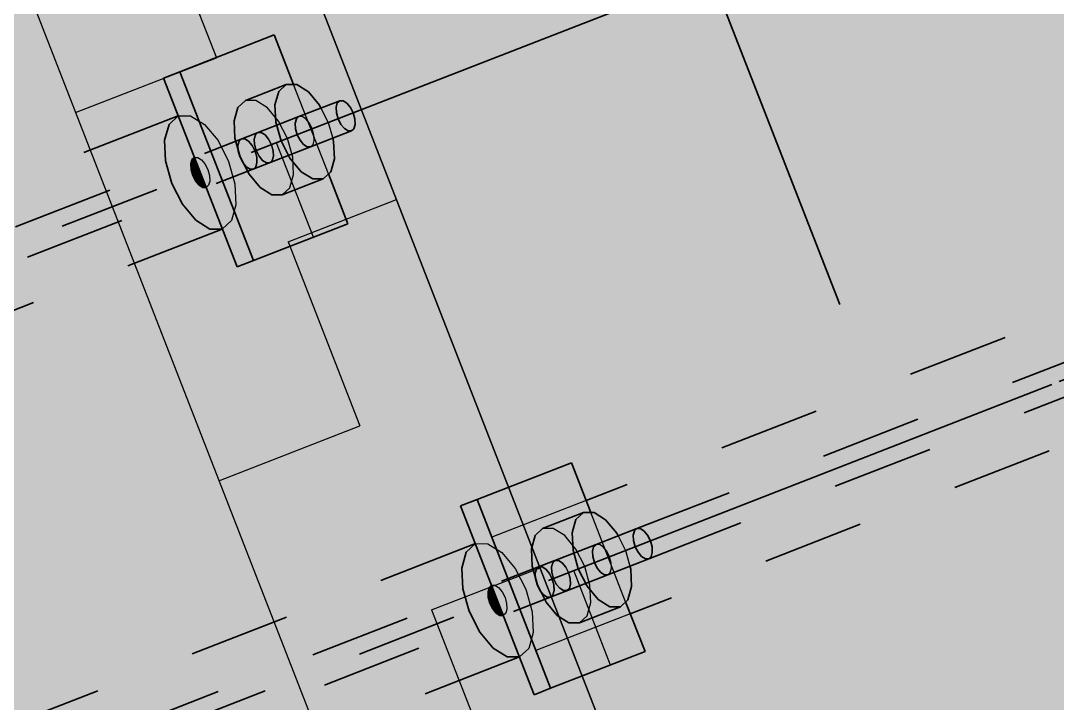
# Model space of a CAD drawing. Header units: metres. Extents: x 2688466 to 2688595, y 1221626 to 1221756.
# Drawn here: x 2688500.785 to 2688501.808, y 1221704.909 to 1221705.583 of the extents above; entities that cross this region are included whole.
import ezdxf

# ---------------------------------------------------------------- set-up
doc = ezdxf.new("R2010")
doc.units = ezdxf.units.M
doc.linetypes.add('AUSGEZOGEN', pattern=[0])
doc.linetypes.add('VERDECKT2_S2', pattern=[0.15, 0.1, -0.05])
for name, color, linetype, lineweight in [('Beton Ansicht', 7, 'AUSGEZOGEN', 35), ('Schnittbeschriftung', 7, 'AUSGEZOGEN', 50), ('Standard', 7, 'AUSGEZOGEN', 13)]:
    doc.layers.add(name, color=color, linetype=linetype, lineweight=lineweight)

msp = doc.modelspace()

# ---------------------------------------------------------------- hatches: boundary and pattern name
at = {"layer": 'Beton Ansicht', "linetype": 'AUSGEZOGEN', "lineweight": 13, "true_color": 0xffc4c4, "transparency": 33554687}
for points in [[(2688501.0145, 1221705.3459), (2688501.1077, 1221705.3822), (2688501.0886, 1221705.4313), (2688501.0833, 1221705.4264), (2688501.0429, 1221705.4107), (2688501.0326, 1221705.4107), (2688501.0212, 1221705.4179), (2688501.0102, 1221705.4311), (2688501.0015, 1221705.4482), (2688500.9963, 1221705.4667), (2688500.9955, 1221705.4838), (2688500.9991, 1221705.4968), (2688501.0067, 1221705.5039), (2688501.047, 1221705.5196), (2688501.0542, 1221705.5195), (2688501.0351, 1221705.5686), (2688500.9419, 1221705.5323)], [(2688500.9984, 1221705.3397), (2688501.0145, 1221705.3459), (2688500.9419, 1221705.5323), (2688500.9258, 1221705.526)], [(2688501.3078, 1221704.9236), (2688501.401, 1221704.9599), (2688501.3818, 1221705.0089), (2688501.3766, 1221705.004), (2688501.3362, 1221704.9883), (2688501.3259, 1221704.9884), (2688501.3144, 1221704.9955), (2688501.3035, 1221705.0087), (2688501.2948, 1221705.0258), (2688501.2896, 1221705.0443), (2688501.2888, 1221705.0614), (2688501.2924, 1221705.0745), (2688501.2999, 1221705.0815), (2688501.3403, 1221705.0972), (2688501.3475, 1221705.0972), (2688501.3284, 1221705.1462), (2688501.2352, 1221705.1099)], [(2688501.2916, 1221704.9173), (2688501.3078, 1221704.9236), (2688501.2352, 1221705.1099), (2688501.219, 1221705.1037)]]:
    msp.add_hatch(color=254, dxfattribs=at).paths.add_polyline_path(points)
at = {"layer": 'Beton Ansicht', "linetype": 'AUSGEZOGEN', "lineweight": 13, "transparency": 33554687}
for points in [[(2688501.0395, 1221705.5126), (2688501.047, 1221705.5196), (2688501.0067, 1221705.5039), (2688500.9991, 1221705.4968)], [(2688501.0797, 1221705.4992), (2688501.0688, 1221705.5123), (2688501.0573, 1221705.5195), (2688501.047, 1221705.5196), (2688501.0395, 1221705.5126), (2688501.0358, 1221705.4995), (2688501.0367, 1221705.4824), (2688501.0419, 1221705.4639), (2688501.0506, 1221705.4468), (2688501.0615, 1221705.4336), (2688501.073, 1221705.4265), (2688501.0833, 1221705.4264), (2688501.0908, 1221705.4334), (2688501.0944, 1221705.4464), (2688501.0936, 1221705.4635), (2688501.0928, 1221705.4666), (2688501.071, 1221705.4581), (2688501.0677, 1221705.4581), (2688501.064, 1221705.4604), (2688501.0605, 1221705.4646), (2688501.0577, 1221705.4701), (2688501.056, 1221705.476), (2688501.0558, 1221705.4815), (2688501.0569, 1221705.4856), (2688501.0593, 1221705.4879), (2688501.0812, 1221705.4964)], [(2688501.0358, 1221705.4995), (2688501.0395, 1221705.5126), (2688500.9991, 1221705.4968), (2688500.9955, 1221705.4838)], [(2688501.0973, 1221705.5014), (2688501.0997, 1221705.5036), (2688501.0593, 1221705.4879), (2688501.0569, 1221705.4856)], [(2688501.1067, 1221705.5013), (2688501.103, 1221705.5036), (2688501.0997, 1221705.5036), (2688501.0973, 1221705.5014), (2688501.0961, 1221705.4972), (2688501.0964, 1221705.4917), (2688501.098, 1221705.4858), (2688501.1008, 1221705.4803), (2688501.1043, 1221705.4761), (2688501.108, 1221705.4738), (2688501.1113, 1221705.4738), (2688501.1137, 1221705.476), (2688501.1149, 1221705.4802), (2688501.1146, 1221705.4857), (2688501.1129, 1221705.4916), (2688501.1102, 1221705.4971)], [(2688501.0367, 1221705.4824), (2688501.0358, 1221705.4995), (2688500.9955, 1221705.4838), (2688500.9963, 1221705.4667)], [(2688501.0961, 1221705.4972), (2688501.0973, 1221705.5014), (2688501.0569, 1221705.4856), (2688501.0558, 1221705.4815)], [(2688501.0964, 1221705.4917), (2688501.0961, 1221705.4972), (2688501.0558, 1221705.4815), (2688501.056, 1221705.476)], [(2688501.098, 1221705.4858), (2688501.0964, 1221705.4917), (2688501.056, 1221705.476), (2688501.0577, 1221705.4701)], [(2688501.1008, 1221705.4803), (2688501.098, 1221705.4858), (2688501.0577, 1221705.4701), (2688501.0605, 1221705.4646)], [(2688501.0419, 1221705.4639), (2688501.0367, 1221705.4824), (2688500.9963, 1221705.4667), (2688501.0015, 1221705.4482)], [(2688501.1043, 1221705.4761), (2688501.1008, 1221705.4803), (2688501.0605, 1221705.4646), (2688501.064, 1221705.4604)], [(2688501.108, 1221705.4738), (2688501.1043, 1221705.4761), (2688501.064, 1221705.4604), (2688501.0677, 1221705.4581)], [(2688501.1113, 1221705.4738), (2688501.108, 1221705.4738), (2688501.0677, 1221705.4581), (2688501.071, 1221705.4581)], [(2688501.0506, 1221705.4468), (2688501.0419, 1221705.4639), (2688501.0015, 1221705.4482), (2688501.0102, 1221705.4311)], [(2688500.9538, 1221705.4455), (2688500.9527, 1221705.4413), (2688500.958, 1221705.4434), (2688500.9567, 1221705.4466)], [(2688500.9527, 1221705.4413), (2688500.953, 1221705.4359), (2688500.9598, 1221705.4385), (2688500.958, 1221705.4434)], [(2688500.9563, 1221705.4477), (2688500.9538, 1221705.4455), (2688500.9567, 1221705.4466)], [(2688501.0615, 1221705.4336), (2688501.0506, 1221705.4468), (2688501.0102, 1221705.4311), (2688501.0212, 1221705.4179)], [(2688500.953, 1221705.4359), (2688500.9546, 1221705.4299), (2688500.9621, 1221705.4328), (2688500.9598, 1221705.4385)], [(2688500.9546, 1221705.4299), (2688500.9574, 1221705.4244), (2688500.9643, 1221705.4271), (2688500.9621, 1221705.4328)], [(2688501.073, 1221705.4265), (2688501.0615, 1221705.4336), (2688501.0212, 1221705.4179), (2688501.0326, 1221705.4107)], [(2688500.9574, 1221705.4244), (2688500.9609, 1221705.4202), (2688500.9662, 1221705.4223), (2688500.9643, 1221705.4271)], [(2688500.9609, 1221705.4202), (2688500.9646, 1221705.4179), (2688500.9674, 1221705.4191), (2688500.9662, 1221705.4223)], [(2688501.0833, 1221705.4264), (2688501.073, 1221705.4265), (2688501.0326, 1221705.4107), (2688501.0429, 1221705.4107)], [(2688500.9646, 1221705.4179), (2688500.9679, 1221705.4179), (2688500.9674, 1221705.4191)], [(2688501.3327, 1221705.0902), (2688501.3403, 1221705.0972), (2688501.2999, 1221705.0815), (2688501.2924, 1221705.0745)], [(2688501.373, 1221705.0768), (2688501.3621, 1221705.09), (2688501.3506, 1221705.0971), (2688501.3403, 1221705.0972), (2688501.3327, 1221705.0902), (2688501.3291, 1221705.0771), (2688501.33, 1221705.0601), (2688501.3351, 1221705.0415), (2688501.3438, 1221705.0244), (2688501.3548, 1221705.0113), (2688501.3663, 1221705.0041), (2688501.3766, 1221705.004), (2688501.3841, 1221705.011), (2688501.3877, 1221705.0241), (2688501.3869, 1221705.0412), (2688501.386, 1221705.0442), (2688501.3642, 1221705.0357), (2688501.3609, 1221705.0357), (2688501.3573, 1221705.038), (2688501.3538, 1221705.0422), (2688501.351, 1221705.0477), (2688501.3493, 1221705.0536), (2688501.349, 1221705.0591), (2688501.3502, 1221705.0633), (2688501.3526, 1221705.0655), (2688501.3744, 1221705.074)], [(2688501.3291, 1221705.0771), (2688501.3327, 1221705.0902), (2688501.2924, 1221705.0745), (2688501.2888, 1221705.0614)], [(2688501.33, 1221705.0601), (2688501.3291, 1221705.0771), (2688501.2888, 1221705.0614), (2688501.2896, 1221705.0443)], [(2688501.3894, 1221705.0748), (2688501.3905, 1221705.079), (2688501.3502, 1221705.0633), (2688501.349, 1221705.0591)], [(2688501.3897, 1221705.0694), (2688501.3894, 1221705.0748), (2688501.349, 1221705.0591), (2688501.3493, 1221705.0536)], [(2688501.3905, 1221705.079), (2688501.393, 1221705.0812), (2688501.3526, 1221705.0655), (2688501.3502, 1221705.0633)], [(2688501.3999, 1221705.0789), (2688501.3963, 1221705.0812), (2688501.393, 1221705.0812), (2688501.3905, 1221705.079), (2688501.3894, 1221705.0748), (2688501.3897, 1221705.0694), (2688501.3913, 1221705.0634), (2688501.3941, 1221705.0579), (2688501.3976, 1221705.0537), (2688501.4013, 1221705.0514), (2688501.4046, 1221705.0514), (2688501.407, 1221705.0537), (2688501.4081, 1221705.0578), (2688501.4079, 1221705.0633), (2688501.4062, 1221705.0692), (2688501.4034, 1221705.0747)], [(2688501.3913, 1221705.0634), (2688501.3897, 1221705.0694), (2688501.3493, 1221705.0536), (2688501.351, 1221705.0477)], [(2688501.3351, 1221705.0415), (2688501.33, 1221705.0601), (2688501.2896, 1221705.0443), (2688501.2948, 1221705.0258)], [(2688501.3941, 1221705.0579), (2688501.3913, 1221705.0634), (2688501.351, 1221705.0477), (2688501.3538, 1221705.0422)], [(2688501.3976, 1221705.0537), (2688501.3941, 1221705.0579), (2688501.3538, 1221705.0422), (2688501.3573, 1221705.038)], [(2688501.4013, 1221705.0514), (2688501.3976, 1221705.0537), (2688501.3573, 1221705.038), (2688501.3609, 1221705.0357)], [(2688501.4046, 1221705.0514), (2688501.4013, 1221705.0514), (2688501.3609, 1221705.0357), (2688501.3642, 1221705.0357)], [(2688501.3438, 1221705.0244), (2688501.3351, 1221705.0415), (2688501.2948, 1221705.0258), (2688501.3035, 1221705.0087)], [(2688501.2471, 1221705.0231), (2688501.246, 1221705.019), (2688501.2512, 1221705.021), (2688501.25, 1221705.0242)], [(2688501.2495, 1221705.0254), (2688501.2471, 1221705.0231), (2688501.25, 1221705.0242)], [(2688501.3548, 1221705.0113), (2688501.3438, 1221705.0244), (2688501.3035, 1221705.0087), (2688501.3144, 1221704.9955)], [(2688501.246, 1221705.019), (2688501.2462, 1221705.0135), (2688501.2531, 1221705.0162), (2688501.2512, 1221705.021)], [(2688501.2462, 1221705.0135), (2688501.2479, 1221705.0076), (2688501.2553, 1221705.0105), (2688501.2531, 1221705.0162)], [(2688501.2479, 1221705.0076), (2688501.2507, 1221705.0021), (2688501.2576, 1221705.0048), (2688501.2553, 1221705.0105)], [(2688501.2507, 1221705.0021), (2688501.2542, 1221704.9979), (2688501.2594, 1221704.9999), (2688501.2576, 1221705.0048)], [(2688501.3663, 1221705.0041), (2688501.3548, 1221705.0113), (2688501.3144, 1221704.9955), (2688501.3259, 1221704.9884)], [(2688501.3766, 1221705.004), (2688501.3663, 1221705.0041), (2688501.3259, 1221704.9884), (2688501.3362, 1221704.9883)], [(2688501.2542, 1221704.9979), (2688501.2578, 1221704.9956), (2688501.2607, 1221704.9967), (2688501.2594, 1221704.9999)], [(2688501.2578, 1221704.9956), (2688501.2611, 1221704.9956), (2688501.2607, 1221704.9967)]]:
    msp.add_hatch(color=5, dxfattribs=at).paths.add_polyline_path(points)
at = {"layer": 'Standard', "linetype": 'AUSGEZOGEN', "lineweight": 13, "transparency": 33554559}
h = msp.add_hatch(color=7, dxfattribs=at)
h.set_gradient(color1=(199, 199, 199), color2=(199, 199, 199), one_color=1)
h.paths.add_polyline_path([(2688498.9716, 1221702.9406), (2688501.4559, 1221703.9081), (2688500.6814, 1221705.8966), (2688502.9031, 1221706.7619), (2688501.5163, 1221710.3384), (2688496.8051, 1221708.5036)], flags=0)
h = msp.add_hatch(color=7, dxfattribs=at)
h.set_gradient(color1=(199, 199, 199), color2=(199, 199, 199), one_color=1)
h.paths.add_polyline_path([(2688501.7019, 1221704.0039), (2688503.9209, 1221704.8681), (2688503.2446, 1221706.6115), (2688501.0233, 1221705.7464)], flags=0)
h = msp.add_hatch(color=7, dxfattribs=at)
h.set_gradient(color1=(140, 255, 140), color2=(140, 255, 140), one_color=1)
h.paths.add_polyline_path([(2688501.4559, 1221703.9081), (2688501.7019, 1221704.0039), (2688501.0233, 1221705.7464), (2688500.6814, 1221705.8966)], flags=0)
at = {"layer": 'Standard', "linetype": 'AUSGEZOGEN', "lineweight": 25, "transparency": 33554687}
h = msp.add_hatch(dxfattribs=at)
h.set_pattern_fill('MUSTER', scale=0.195, angle=291.28, style=0, pattern_type=2)
h.set_pattern_definition([(291.28, (2688528.54895, 1221730.93313), (0.2524751, -0.1109339), [0.195, -0.195]), (21.28, (2688528.54895, 1221730.93313), (0.1109339, 0.2524751), [0.195, -0.195])])
h.paths.add_polyline_path([(2688501.7019, 1221704.0039), (2688501.0233, 1221705.7464), (2688500.6814, 1221705.8966), (2688501.4559, 1221703.9081)], flags=0)

# ---------------------------------------------------------------- linework, layer by layer
at = {"layer": 'Beton Ansicht', "linetype": 'VERDECKT2_S2', "lineweight": 35, "transparency": 33554687}
for p, q in [((2688503.9066, 1221706.0602), (2688501.393, 1221705.0812)), ((2688503.9527, 1221706.061), (2688501.8023, 1221705.2235)), ((2688503.9182, 1221706.0304), (2688501.4046, 1221705.0514)), ((2688501.1055, 1221705.4887), (2688496.8992, 1221703.8505)), ((2688501.0593, 1221705.4879), (2688496.9213, 1221703.8763)), ((2688500.9403, 1221705.4887), (2688500.382, 1221705.2713)), ((2688501.071, 1221705.4581), (2688496.9329, 1221703.8465)), ((2688500.9838, 1221705.3769), (2688500.4255, 1221705.1595)), ((2688501.9425, 1221705.3425), (2688501.3429, 1221705.109)), ((2688501.9861, 1221705.2307), (2688501.3864, 1221704.9971)), ((2688501.3988, 1221705.0663), (2688497.1925, 1221703.4282)), ((2688501.3526, 1221705.0655), (2688497.2146, 1221703.454)), ((2688501.2336, 1221705.0664), (2688500.5634, 1221704.8054)), ((2688501.3642, 1221705.0357), (2688497.2262, 1221703.4241)), ((2688501.2771, 1221704.9546), (2688500.607, 1221704.6936))]:
    msp.add_line(p, q, dxfattribs=at)
at = {"layer": 'Beton Ansicht', "linetype": 'AUSGEZOGEN', "lineweight": 35, "transparency": 33554687}
for p, q in [((2688501.5933, 1221705.3024), (2688501.418, 1221705.7524)), ((2688501.509, 1221705.6458), (2688501.1055, 1221705.4887)), ((2688501.0351, 1221705.5686), (2688500.9419, 1221705.5323)), ((2688501.0542, 1221705.5195), (2688501.0351, 1221705.5686)), ((2688500.9258, 1221705.526), (2688500.9419, 1221705.5323)), ((2688500.9984, 1221705.3397), (2688500.9258, 1221705.526)), ((2688500.9419, 1221705.5323), (2688501.0145, 1221705.3459)), ((2688501.0067, 1221705.5039), (2688501.047, 1221705.5196)), ((2688501.0395, 1221705.5126), (2688501.047, 1221705.5196)), ((2688501.047, 1221705.5196), (2688501.0573, 1221705.5195)), ((2688501.0573, 1221705.5195), (2688501.0688, 1221705.5123)), ((2688501.0067, 1221705.5039), (2688500.9991, 1221705.4968)), ((2688501.0358, 1221705.4995), (2688501.0395, 1221705.5126)), ((2688501.0997, 1221705.5036), (2688501.0593, 1221705.4879)), ((2688501.0688, 1221705.5123), (2688501.0797, 1221705.4992)), ((2688501.0973, 1221705.5014), (2688501.0997, 1221705.5036)), ((2688501.0997, 1221705.5036), (2688501.103, 1221705.5036)), ((2688501.103, 1221705.5036), (2688501.1067, 1221705.5013)), ((2688500.9991, 1221705.4968), (2688500.9955, 1221705.4838)), ((2688501.0367, 1221705.4824), (2688501.0358, 1221705.4995)), ((2688501.0797, 1221705.4992), (2688501.0812, 1221705.4964)), ((2688501.0961, 1221705.4972), (2688501.0973, 1221705.5014)), ((2688501.0964, 1221705.4917), (2688501.0961, 1221705.4972)), ((2688501.1067, 1221705.5013), (2688501.1102, 1221705.4971)), ((2688501.1102, 1221705.4971), (2688501.1129, 1221705.4916)), ((2688500.9313, 1221705.4803), (2688500.9403, 1221705.4887)), ((2688500.9955, 1221705.4838), (2688500.9963, 1221705.4667)), ((2688501.0569, 1221705.4856), (2688501.0558, 1221705.4815)), ((2688501.0593, 1221705.4879), (2688501.0569, 1221705.4856)), ((2688501.098, 1221705.4858), (2688501.0964, 1221705.4917)), ((2688501.1008, 1221705.4803), (2688501.098, 1221705.4858)), ((2688501.1129, 1221705.4916), (2688501.1146, 1221705.4857)), ((2688501.1146, 1221705.4857), (2688501.1149, 1221705.4802)), ((2688500.9269, 1221705.4647), (2688500.9313, 1221705.4803)), ((2688501.0419, 1221705.4639), (2688501.0367, 1221705.4824)), ((2688501.0558, 1221705.4815), (2688501.056, 1221705.476)), ((2688501.056, 1221705.476), (2688501.0577, 1221705.4701)), ((2688501.1113, 1221705.4738), (2688501.071, 1221705.4581)), ((2688501.1043, 1221705.4761), (2688501.1008, 1221705.4803)), ((2688501.108, 1221705.4738), (2688501.1043, 1221705.4761)), ((2688501.1113, 1221705.4738), (2688501.108, 1221705.4738)), ((2688501.1137, 1221705.476), (2688501.1113, 1221705.4738)), ((2688501.1149, 1221705.4802), (2688501.1137, 1221705.476)), ((2688500.9279, 1221705.4442), (2688500.9269, 1221705.4647)), ((2688500.9963, 1221705.4667), (2688501.0015, 1221705.4482)), ((2688501.0506, 1221705.4468), (2688501.0419, 1221705.4639)), ((2688501.0577, 1221705.4701), (2688501.0605, 1221705.4646)), ((2688501.0605, 1221705.4646), (2688501.064, 1221705.4604)), ((2688501.0928, 1221705.4666), (2688501.0936, 1221705.4635)), ((2688501.0936, 1221705.4635), (2688501.0944, 1221705.4464)), ((2688501.064, 1221705.4604), (2688501.0677, 1221705.4581)), ((2688501.0677, 1221705.4581), (2688501.071, 1221705.4581)), ((2688500.9341, 1221705.4219), (2688500.9279, 1221705.4442)), ((2688500.9527, 1221705.4413), (2688500.9538, 1221705.4455)), ((2688500.9538, 1221705.4455), (2688500.9563, 1221705.4477)), ((2688501.0015, 1221705.4482), (2688501.0102, 1221705.4311)), ((2688501.0615, 1221705.4336), (2688501.0506, 1221705.4468)), ((2688501.0944, 1221705.4464), (2688501.0908, 1221705.4334)), ((2688500.953, 1221705.4359), (2688500.9527, 1221705.4413)), ((2688500.9546, 1221705.4299), (2688500.953, 1221705.4359)), ((2688501.073, 1221705.4265), (2688501.0615, 1221705.4336)), ((2688501.0908, 1221705.4334), (2688501.0833, 1221705.4264)), ((2688500.9446, 1221705.4014), (2688500.9341, 1221705.4219)), ((2688500.9574, 1221705.4244), (2688500.9546, 1221705.4299)), ((2688500.9609, 1221705.4202), (2688500.9574, 1221705.4244)), ((2688501.0102, 1221705.4311), (2688501.0212, 1221705.4179)), ((2688501.0429, 1221705.4107), (2688501.0833, 1221705.4264)), ((2688501.0833, 1221705.4264), (2688501.073, 1221705.4265)), ((2688501.1077, 1221705.3822), (2688501.0886, 1221705.4313)), ((2688500.9646, 1221705.4179), (2688500.9609, 1221705.4202)), ((2688500.9679, 1221705.4179), (2688500.9646, 1221705.4179)), ((2688501.0212, 1221705.4179), (2688501.0326, 1221705.4107)), ((2688500.9577, 1221705.3856), (2688500.9446, 1221705.4014)), ((2688501.0326, 1221705.4107), (2688501.0429, 1221705.4107)), ((2688500.9715, 1221705.377), (2688500.9577, 1221705.3856)), ((2688501.0145, 1221705.3459), (2688501.1077, 1221705.3822)), ((2688500.9838, 1221705.3769), (2688500.9715, 1221705.377)), ((2688500.9984, 1221705.3397), (2688501.0145, 1221705.3459)), ((2688501.8023, 1221705.2235), (2688501.3988, 1221705.0663)), ((2688501.3284, 1221705.1462), (2688501.2352, 1221705.1099)), ((2688501.3475, 1221705.0972), (2688501.3284, 1221705.1462)), ((2688501.219, 1221705.1037), (2688501.2352, 1221705.1099)), ((2688501.2352, 1221705.1099), (2688501.3078, 1221704.9236)), ((2688501.2916, 1221704.9173), (2688501.219, 1221705.1037)), ((2688501.2999, 1221705.0815), (2688501.3403, 1221705.0972)), ((2688501.3327, 1221705.0902), (2688501.3403, 1221705.0972)), ((2688501.3403, 1221705.0972), (2688501.3506, 1221705.0971)), ((2688501.3506, 1221705.0971), (2688501.3621, 1221705.09)), ((2688501.3291, 1221705.0771), (2688501.3327, 1221705.0902)), ((2688501.3621, 1221705.09), (2688501.373, 1221705.0768)), ((2688501.2924, 1221705.0745), (2688501.2888, 1221705.0614)), ((2688501.2999, 1221705.0815), (2688501.2924, 1221705.0745)), ((2688501.33, 1221705.0601), (2688501.3291, 1221705.0771)), ((2688501.393, 1221705.0812), (2688501.3526, 1221705.0655)), ((2688501.373, 1221705.0768), (2688501.3744, 1221705.074)), ((2688501.3894, 1221705.0748), (2688501.3905, 1221705.079)), ((2688501.3897, 1221705.0694), (2688501.3894, 1221705.0748)), ((2688501.3905, 1221705.079), (2688501.393, 1221705.0812)), ((2688501.393, 1221705.0812), (2688501.3963, 1221705.0812)), ((2688501.3963, 1221705.0812), (2688501.3999, 1221705.0789)), ((2688501.3999, 1221705.0789), (2688501.4034, 1221705.0747)), ((2688501.4034, 1221705.0747), (2688501.4062, 1221705.0692)), ((2688501.2245, 1221705.058), (2688501.2336, 1221705.0664)), ((2688501.3526, 1221705.0655), (2688501.3502, 1221705.0633)), ((2688501.3913, 1221705.0634), (2688501.3897, 1221705.0694)), ((2688501.4062, 1221705.0692), (2688501.4079, 1221705.0633)), ((2688501.2202, 1221705.0423), (2688501.2245, 1221705.058)), ((2688501.2888, 1221705.0614), (2688501.2896, 1221705.0443)), ((2688501.3351, 1221705.0415), (2688501.33, 1221705.0601)), ((2688501.3502, 1221705.0633), (2688501.349, 1221705.0591)), ((2688501.349, 1221705.0591), (2688501.3493, 1221705.0536)), ((2688501.3493, 1221705.0536), (2688501.351, 1221705.0477)), ((2688501.3941, 1221705.0579), (2688501.3913, 1221705.0634)), ((2688501.3976, 1221705.0537), (2688501.3941, 1221705.0579)), ((2688501.4013, 1221705.0514), (2688501.3976, 1221705.0537)), ((2688501.407, 1221705.0537), (2688501.4046, 1221705.0514)), ((2688501.4081, 1221705.0578), (2688501.407, 1221705.0537)), ((2688501.4079, 1221705.0633), (2688501.4081, 1221705.0578)), ((2688501.2896, 1221705.0443), (2688501.2948, 1221705.0258)), ((2688501.351, 1221705.0477), (2688501.3538, 1221705.0422)), ((2688501.4046, 1221705.0514), (2688501.3642, 1221705.0357)), ((2688501.386, 1221705.0442), (2688501.3869, 1221705.0412)), ((2688501.4046, 1221705.0514), (2688501.4013, 1221705.0514)), ((2688501.2212, 1221705.0218), (2688501.2202, 1221705.0423)), ((2688501.3438, 1221705.0244), (2688501.3351, 1221705.0415)), ((2688501.3538, 1221705.0422), (2688501.3573, 1221705.038)), ((2688501.3573, 1221705.038), (2688501.3609, 1221705.0357)), ((2688501.3609, 1221705.0357), (2688501.3642, 1221705.0357)), ((2688501.3869, 1221705.0412), (2688501.3877, 1221705.0241)), ((2688501.246, 1221705.019), (2688501.2471, 1221705.0231)), ((2688501.2471, 1221705.0231), (2688501.2495, 1221705.0254)), ((2688501.2948, 1221705.0258), (2688501.3035, 1221705.0087)), ((2688501.3548, 1221705.0113), (2688501.3438, 1221705.0244)), ((2688501.3877, 1221705.0241), (2688501.3841, 1221705.011)), ((2688501.2274, 1221704.9996), (2688501.2212, 1221705.0218)), ((2688501.2462, 1221705.0135), (2688501.246, 1221705.019)), ((2688501.2479, 1221705.0076), (2688501.2462, 1221705.0135)), ((2688501.2507, 1221705.0021), (2688501.2479, 1221705.0076)), ((2688501.3035, 1221705.0087), (2688501.3144, 1221704.9955)), ((2688501.3362, 1221704.9883), (2688501.3766, 1221705.004)), ((2688501.3663, 1221705.0041), (2688501.3548, 1221705.0113)), ((2688501.3766, 1221705.004), (2688501.3663, 1221705.0041)), ((2688501.3841, 1221705.011), (2688501.3766, 1221705.004)), ((2688501.401, 1221704.9599), (2688501.3818, 1221705.0089)), ((2688501.2378, 1221704.979), (2688501.2274, 1221704.9996)), ((2688501.2542, 1221704.9979), (2688501.2507, 1221705.0021)), ((2688501.2578, 1221704.9956), (2688501.2542, 1221704.9979)), ((2688501.2611, 1221704.9956), (2688501.2578, 1221704.9956)), ((2688501.3144, 1221704.9955), (2688501.3259, 1221704.9884)), ((2688501.3259, 1221704.9884), (2688501.3362, 1221704.9883)), ((2688501.251, 1221704.9632), (2688501.2378, 1221704.979)), ((2688501.2648, 1221704.9546), (2688501.251, 1221704.9632)), ((2688501.2771, 1221704.9546), (2688501.2648, 1221704.9546)), ((2688501.3078, 1221704.9236), (2688501.401, 1221704.9599)), ((2688501.2916, 1221704.9173), (2688501.3078, 1221704.9236))]:
    msp.add_line(p, q, dxfattribs=at)
at = {"layer": 'Beton Ansicht', "linetype": 'VERDECKT2_S2', "lineweight": 25, "transparency": 33554687}
for p, q in [((2688501.0737, 1221705.369), (2688501.0011, 1221705.5553)), ((2688500.9984, 1221705.3397), (2688500.9258, 1221705.526)), ((2688501.0886, 1221705.4313), (2688501.0542, 1221705.5195)), ((2688501.0169, 1221705.5038), (2688501.0067, 1221705.5039)), ((2688501.0284, 1221705.4966), (2688501.0169, 1221705.5038)), ((2688501.0394, 1221705.4835), (2688501.0284, 1221705.4966)), ((2688501.0812, 1221705.4964), (2688501.0884, 1221705.4821)), ((2688500.9403, 1221705.4887), (2688500.9526, 1221705.4887)), ((2688500.9526, 1221705.4887), (2688500.9664, 1221705.4801)), ((2688501.0481, 1221705.4663), (2688501.0394, 1221705.4835)), ((2688501.0626, 1221705.4879), (2688501.0593, 1221705.4879)), ((2688501.0663, 1221705.4856), (2688501.0626, 1221705.4879)), ((2688501.0698, 1221705.4814), (2688501.0663, 1221705.4856)), ((2688500.9664, 1221705.4801), (2688500.9796, 1221705.4643)), ((2688501.0726, 1221705.4759), (2688501.0698, 1221705.4814)), ((2688501.0743, 1221705.47), (2688501.0726, 1221705.4759)), ((2688501.0884, 1221705.4821), (2688501.0924, 1221705.4677)), ((2688500.9796, 1221705.4643), (2688500.99, 1221705.4437)), ((2688501.0004, 1221705.4636), (2688500.9993, 1221705.4595)), ((2688500.9993, 1221705.4595), (2688501.0004, 1221705.4636)), ((2688501.0029, 1221705.4659), (2688501.0004, 1221705.4636)), ((2688501.0004, 1221705.4636), (2688501.0029, 1221705.4659)), ((2688501.0061, 1221705.4659), (2688501.0029, 1221705.4659)), ((2688501.0029, 1221705.4659), (2688501.0061, 1221705.4659)), ((2688501.0098, 1221705.4636), (2688501.0061, 1221705.4659)), ((2688501.0061, 1221705.4659), (2688501.0098, 1221705.4636)), ((2688501.0133, 1221705.4594), (2688501.0098, 1221705.4636)), ((2688501.0098, 1221705.4636), (2688501.0133, 1221705.4594)), ((2688501.0154, 1221705.4658), (2688501.0166, 1221705.4699)), ((2688501.0166, 1221705.4699), (2688501.0154, 1221705.4658)), ((2688501.0157, 1221705.4603), (2688501.0154, 1221705.4658)), ((2688501.0154, 1221705.4658), (2688501.0157, 1221705.4603)), ((2688501.0166, 1221705.4699), (2688501.019, 1221705.4722)), ((2688501.019, 1221705.4722), (2688501.0166, 1221705.4699)), ((2688501.019, 1221705.4722), (2688501.0223, 1221705.4722)), ((2688501.0223, 1221705.4722), (2688501.019, 1221705.4722)), ((2688501.0223, 1221705.4722), (2688501.026, 1221705.4699)), ((2688501.026, 1221705.4699), (2688501.0223, 1221705.4722)), ((2688501.026, 1221705.4699), (2688501.0295, 1221705.4657)), ((2688501.0295, 1221705.4657), (2688501.026, 1221705.4699)), ((2688501.0295, 1221705.4657), (2688501.0323, 1221705.4602)), ((2688501.0323, 1221705.4602), (2688501.0295, 1221705.4657)), ((2688501.0533, 1221705.4478), (2688501.0481, 1221705.4663)), ((2688501.0734, 1221705.4603), (2688501.0745, 1221705.4645)), ((2688501.0745, 1221705.4645), (2688501.0743, 1221705.47)), ((2688501.0924, 1221705.4677), (2688501.0928, 1221705.4666)), ((2688500.9993, 1221705.4595), (2688500.9995, 1221705.454)), ((2688500.9995, 1221705.454), (2688500.9993, 1221705.4595)), ((2688500.9995, 1221705.454), (2688501.0012, 1221705.4481)), ((2688501.0012, 1221705.4481), (2688500.9995, 1221705.454)), ((2688501.0161, 1221705.4539), (2688501.0133, 1221705.4594)), ((2688501.0133, 1221705.4594), (2688501.0161, 1221705.4539)), ((2688501.0173, 1221705.4544), (2688501.0157, 1221705.4603)), ((2688501.0157, 1221705.4603), (2688501.0173, 1221705.4544)), ((2688501.0178, 1221705.448), (2688501.0161, 1221705.4539)), ((2688501.0161, 1221705.4539), (2688501.0178, 1221705.448)), ((2688501.0201, 1221705.4489), (2688501.0173, 1221705.4544)), ((2688501.0173, 1221705.4544), (2688501.0201, 1221705.4489)), ((2688501.0323, 1221705.4602), (2688501.0339, 1221705.4542)), ((2688501.0339, 1221705.4542), (2688501.0323, 1221705.4602)), ((2688501.0339, 1221705.4542), (2688501.0342, 1221705.4488)), ((2688501.0342, 1221705.4488), (2688501.0339, 1221705.4542)), ((2688501.071, 1221705.4581), (2688501.0734, 1221705.4603)), ((2688500.9563, 1221705.4477), (2688500.9596, 1221705.4477)), ((2688500.9596, 1221705.4477), (2688500.9632, 1221705.4454)), ((2688500.9632, 1221705.4454), (2688500.9667, 1221705.4412)), ((2688500.99, 1221705.4437), (2688500.9962, 1221705.4215)), ((2688501.0012, 1221705.4481), (2688501.004, 1221705.4426)), ((2688501.004, 1221705.4426), (2688501.0012, 1221705.4481)), ((2688501.004, 1221705.4426), (2688501.0075, 1221705.4384)), ((2688501.0075, 1221705.4384), (2688501.004, 1221705.4426)), ((2688501.0169, 1221705.4383), (2688501.018, 1221705.4425)), ((2688501.018, 1221705.4425), (2688501.0169, 1221705.4383)), ((2688501.018, 1221705.4425), (2688501.0178, 1221705.448)), ((2688501.0178, 1221705.448), (2688501.018, 1221705.4425)), ((2688501.0236, 1221705.4447), (2688501.0201, 1221705.4489)), ((2688501.0201, 1221705.4489), (2688501.0236, 1221705.4447)), ((2688501.0273, 1221705.4424), (2688501.0236, 1221705.4447)), ((2688501.0236, 1221705.4447), (2688501.0273, 1221705.4424)), ((2688501.0306, 1221705.4424), (2688501.0273, 1221705.4424)), ((2688501.0273, 1221705.4424), (2688501.0306, 1221705.4424)), ((2688501.033, 1221705.4446), (2688501.0306, 1221705.4424)), ((2688501.0306, 1221705.4424), (2688501.033, 1221705.4446)), ((2688501.0342, 1221705.4488), (2688501.033, 1221705.4446)), ((2688501.033, 1221705.4446), (2688501.0342, 1221705.4488)), ((2688501.0541, 1221705.4307), (2688501.0533, 1221705.4478)), ((2688500.9667, 1221705.4412), (2688500.9695, 1221705.4357)), ((2688500.9695, 1221705.4357), (2688500.9712, 1221705.4298)), ((2688501.0075, 1221705.4384), (2688501.0112, 1221705.4361)), ((2688501.0112, 1221705.4361), (2688501.0075, 1221705.4384)), ((2688501.0112, 1221705.4361), (2688501.0145, 1221705.4361)), ((2688501.0145, 1221705.4361), (2688501.0112, 1221705.4361)), ((2688501.0145, 1221705.4361), (2688501.0169, 1221705.4383)), ((2688501.0169, 1221705.4383), (2688501.0145, 1221705.4361)), ((2688500.9714, 1221705.4243), (2688500.9703, 1221705.4202)), ((2688500.9712, 1221705.4298), (2688500.9714, 1221705.4243)), ((2688501.0505, 1221705.4177), (2688501.0541, 1221705.4307)), ((2688500.9703, 1221705.4202), (2688500.9679, 1221705.4179)), ((2688500.9962, 1221705.4215), (2688500.9972, 1221705.401)), ((2688501.0429, 1221705.4107), (2688501.0505, 1221705.4177)), ((2688500.9972, 1221705.401), (2688500.9929, 1221705.3853)), ((2688500.9929, 1221705.3853), (2688500.9838, 1221705.3769)), ((2688501.3669, 1221704.9466), (2688501.2944, 1221705.133)), ((2688501.3429, 1221705.109), (2688501.2336, 1221705.0664)), ((2688501.2916, 1221704.9173), (2688501.219, 1221705.1037)), ((2688501.3818, 1221705.0089), (2688501.3475, 1221705.0972)), ((2688501.3102, 1221705.0814), (2688501.2999, 1221705.0815)), ((2688501.3217, 1221705.0743), (2688501.3102, 1221705.0814)), ((2688501.3326, 1221705.0611), (2688501.3217, 1221705.0743)), ((2688501.3744, 1221705.074), (2688501.3817, 1221705.0597)), ((2688501.2336, 1221705.0664), (2688501.2459, 1221705.0663)), ((2688501.2459, 1221705.0663), (2688501.2597, 1221705.0577)), ((2688501.3559, 1221705.0655), (2688501.3526, 1221705.0655)), ((2688501.3596, 1221705.0632), (2688501.3559, 1221705.0655)), ((2688501.2597, 1221705.0577), (2688501.2728, 1221705.0419)), ((2688501.3414, 1221705.044), (2688501.3326, 1221705.0611)), ((2688501.3631, 1221705.059), (2688501.3596, 1221705.0632)), ((2688501.3659, 1221705.0535), (2688501.3631, 1221705.059)), ((2688501.3675, 1221705.0476), (2688501.3659, 1221705.0535)), ((2688501.3817, 1221705.0597), (2688501.3857, 1221705.0454)), ((2688501.2961, 1221705.0435), (2688501.2937, 1221705.0413)), ((2688501.2937, 1221705.0413), (2688501.2961, 1221705.0435)), ((2688501.2994, 1221705.0435), (2688501.2961, 1221705.0435)), ((2688501.2961, 1221705.0435), (2688501.2994, 1221705.0435)), ((2688501.3031, 1221705.0412), (2688501.2994, 1221705.0435)), ((2688501.2994, 1221705.0435), (2688501.3031, 1221705.0412)), ((2688501.3087, 1221705.0434), (2688501.3099, 1221705.0476)), ((2688501.3099, 1221705.0476), (2688501.3087, 1221705.0434)), ((2688501.309, 1221705.0379), (2688501.3087, 1221705.0434)), ((2688501.3087, 1221705.0434), (2688501.309, 1221705.0379)), ((2688501.3099, 1221705.0476), (2688501.3123, 1221705.0498)), ((2688501.3123, 1221705.0498), (2688501.3099, 1221705.0476)), ((2688501.3123, 1221705.0498), (2688501.3156, 1221705.0498)), ((2688501.3156, 1221705.0498), (2688501.3123, 1221705.0498)), ((2688501.3156, 1221705.0498), (2688501.3192, 1221705.0475)), ((2688501.3192, 1221705.0475), (2688501.3156, 1221705.0498)), ((2688501.3192, 1221705.0475), (2688501.3227, 1221705.0433)), ((2688501.3227, 1221705.0433), (2688501.3192, 1221705.0475)), ((2688501.3227, 1221705.0433), (2688501.3255, 1221705.0378)), ((2688501.3255, 1221705.0378), (2688501.3227, 1221705.0433)), ((2688501.3465, 1221705.0255), (2688501.3414, 1221705.044)), ((2688501.3678, 1221705.0421), (2688501.3675, 1221705.0476)), ((2688501.3857, 1221705.0454), (2688501.386, 1221705.0442)), ((2688501.2728, 1221705.0419), (2688501.2833, 1221705.0214)), ((2688501.2937, 1221705.0413), (2688501.2926, 1221705.0371)), ((2688501.2926, 1221705.0371), (2688501.2937, 1221705.0413)), ((2688501.2926, 1221705.0371), (2688501.2928, 1221705.0316)), ((2688501.2928, 1221705.0316), (2688501.2926, 1221705.0371)), ((2688501.3066, 1221705.037), (2688501.3031, 1221705.0412)), ((2688501.3031, 1221705.0412), (2688501.3066, 1221705.037)), ((2688501.3094, 1221705.0315), (2688501.3066, 1221705.037)), ((2688501.3066, 1221705.037), (2688501.3094, 1221705.0315)), ((2688501.3106, 1221705.032), (2688501.309, 1221705.0379)), ((2688501.309, 1221705.0379), (2688501.3106, 1221705.032)), ((2688501.3255, 1221705.0378), (2688501.3272, 1221705.0319)), ((2688501.3272, 1221705.0319), (2688501.3255, 1221705.0378)), ((2688501.3642, 1221705.0357), (2688501.3666, 1221705.038)), ((2688501.3666, 1221705.038), (2688501.3678, 1221705.0421)), ((2688501.2495, 1221705.0254), (2688501.2528, 1221705.0254)), ((2688501.2528, 1221705.0254), (2688501.2565, 1221705.0231)), ((2688501.2565, 1221705.0231), (2688501.26, 1221705.0189)), ((2688501.2928, 1221705.0316), (2688501.2945, 1221705.0257)), ((2688501.2945, 1221705.0257), (2688501.2928, 1221705.0316)), ((2688501.2945, 1221705.0257), (2688501.2973, 1221705.0202)), ((2688501.2973, 1221705.0202), (2688501.2945, 1221705.0257)), ((2688501.311, 1221705.0256), (2688501.3094, 1221705.0315)), ((2688501.3094, 1221705.0315), (2688501.311, 1221705.0256)), ((2688501.3134, 1221705.0265), (2688501.3106, 1221705.032)), ((2688501.3106, 1221705.032), (2688501.3134, 1221705.0265)), ((2688501.3113, 1221705.0201), (2688501.311, 1221705.0256)), ((2688501.311, 1221705.0256), (2688501.3113, 1221705.0201)), ((2688501.3169, 1221705.0223), (2688501.3134, 1221705.0265)), ((2688501.3134, 1221705.0265), (2688501.3169, 1221705.0223)), ((2688501.3274, 1221705.0264), (2688501.3263, 1221705.0222)), ((2688501.3263, 1221705.0222), (2688501.3274, 1221705.0264)), ((2688501.3272, 1221705.0319), (2688501.3274, 1221705.0264)), ((2688501.3274, 1221705.0264), (2688501.3272, 1221705.0319)), ((2688501.3474, 1221705.0084), (2688501.3465, 1221705.0255)), ((2688501.26, 1221705.0189), (2688501.2628, 1221705.0134)), ((2688501.2628, 1221705.0134), (2688501.2644, 1221705.0074)), ((2688501.2833, 1221705.0214), (2688501.2895, 1221704.9991)), ((2688501.2973, 1221705.0202), (2688501.3008, 1221705.016)), ((2688501.3008, 1221705.016), (2688501.2973, 1221705.0202)), ((2688501.3008, 1221705.016), (2688501.3044, 1221705.0137)), ((2688501.3044, 1221705.0137), (2688501.3008, 1221705.016)), ((2688501.3044, 1221705.0137), (2688501.3077, 1221705.0137)), ((2688501.3077, 1221705.0137), (2688501.3044, 1221705.0137)), ((2688501.3077, 1221705.0137), (2688501.3101, 1221705.016)), ((2688501.3101, 1221705.016), (2688501.3077, 1221705.0137)), ((2688501.3101, 1221705.016), (2688501.3113, 1221705.0201)), ((2688501.3113, 1221705.0201), (2688501.3101, 1221705.016)), ((2688501.3206, 1221705.02), (2688501.3169, 1221705.0223)), ((2688501.3169, 1221705.0223), (2688501.3206, 1221705.02)), ((2688501.3239, 1221705.02), (2688501.3206, 1221705.02)), ((2688501.3206, 1221705.02), (2688501.3239, 1221705.02)), ((2688501.3263, 1221705.0222), (2688501.3239, 1221705.02)), ((2688501.3239, 1221705.02), (2688501.3263, 1221705.0222)), ((2688501.2644, 1221705.0074), (2688501.2647, 1221705.002)), ((2688501.3437, 1221704.9953), (2688501.3474, 1221705.0084)), ((2688501.2636, 1221704.9978), (2688501.2611, 1221704.9956)), ((2688501.2647, 1221705.002), (2688501.2636, 1221704.9978)), ((2688501.3864, 1221704.9971), (2688501.2771, 1221704.9546)), ((2688501.2895, 1221704.9991), (2688501.2905, 1221704.9786)), ((2688501.3362, 1221704.9883), (2688501.3437, 1221704.9953)), ((2688501.2905, 1221704.9786), (2688501.2862, 1221704.963)), ((2688501.2862, 1221704.963), (2688501.2771, 1221704.9546))]:
    msp.add_line(p, q, dxfattribs=at)
at = {"layer": 'Schnittbeschriftung', "color": 7, "linetype": 'AUSGEZOGEN', "lineweight": 13, "transparency": 33554687}
msp.add_lwpolyline([(2688501.5164, 1221710.3382), (2688501.5163, 1221710.3383), (2688502.9031, 1221706.7619), (2688500.6814, 1221705.8966), (2688501.4559, 1221703.9081), (2688498.9716, 1221702.9406)], dxfattribs=at)
at = {"layer": 'Standard', "color": 7, "linetype": 'AUSGEZOGEN', "lineweight": 25, "transparency": 33554687}
for points in [[(2688501.7019, 1221704.0039), (2688501.0233, 1221705.7464), (2688503.2446, 1221706.6115), (2688503.9209, 1221704.8681), (2688501.7019, 1221704.0039)], [(2688501.7019, 1221704.0039), (2688501.4559, 1221703.9081), (2688500.6814, 1221705.8966), (2688501.0233, 1221705.7464), (2688501.7019, 1221704.0039)]]:
    msp.add_lwpolyline(points, close=True, dxfattribs=at)

doc.saveas('drawing.dxf')
